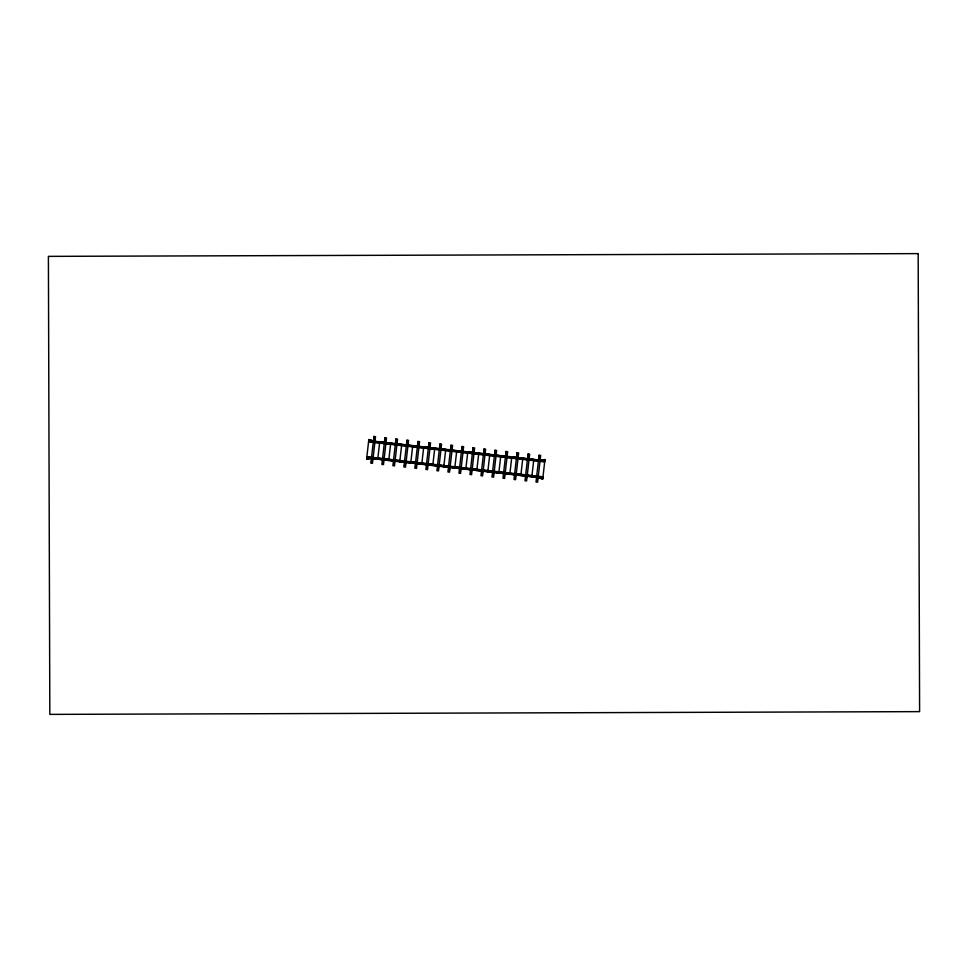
<?xml version="1.0" encoding="UTF-8"?>
<svg xmlns="http://www.w3.org/2000/svg" width="968" height="968" viewBox="0 0 968 968"><rect width="100%" height="100%" fill="white"/><g stroke="black" fill="none" stroke-linecap="round" stroke-linejoin="round"><path stroke-width="1.45" d="M374.241 442.098L374.362 437.439C377.835 448.353 361.245 435.358 373.89 441.602M372.462 457.755L371.531 462.329L372.002 457.683L537.7 476.667L542.261 478.349M374.41 442.134L374.374 441.602M377.738 459.255L379.722 441.831M385.252 443.356L385.881 438.746L384.889 443.247M383.098 459.038L383.05 463.648L383.461 459.014M383.449 460.55L382.868 460.49M383.63 459.014L383.473 459.534M388.458 460.187L388.676 459.739M390.54 443.961L390.491 443.804M388.737 460.502L390.721 443.078M394.097 460.296L394.049 460.744M394.036 460.211L394.049 464.894L394.472 460.272M395.96 444.578L396.892 440.004L396.251 444.602M396.553 444.808L396.493 444.022M401.321 445.207L401.526 444.76M399.748 461.76L401.732 444.336M404.951 462.075L405.108 461.554M406.681 445.958L406.959 445.316M405.544 461.603L404.551 466.092L405.193 461.482M406.971 445.825L407.383 441.19L407.346 445.8M410.747 463.019L412.743 445.595M412.719 446.478L412.804 446.357M415.756 464.241L416.458 464.483M417.813 447.083L417.958 446.563M418.019 445.546L418.599 445.607M416.555 462.849L415.562 467.35L416.192 462.74M418.43 447.156L418.902 442.509L417.91 447.01M421.758 464.265L423.742 446.841M421.939 463.394L422.012 463.539M426.9 465.499L427.481 465.572M426.961 464.579L427.033 463.95L427.069 468.657L427.554 464.108M429.356 448.305L429.913 443.767L428.969 447.821M426.755 464.18L427.82 463.902M432.49 465.209L432.696 464.761M432.769 465.523L434.753 448.099M435.031 448.414L434.826 448.874M438.564 465.366L438.044 469.48M437.947 465.051L437.972 465.838L437.669 465.076M439.823 449.588L439.98 449.067M439.908 448.039L440.634 447.942M440.355 445.474L440.924 445.014L440.367 449.563M438.008 469.819L438.044 465.209M438.492 465.281L438.419 465.947L449.14 467.169M440.283 449.624L440.355 448.958M445.341 450.217L445.558 449.769M443.767 466.782L445.752 449.358M445.74 450.241L445.837 450.12M449.212 466.503L449.055 471.126L448.632 470.605C449.83 472.892 449.721 464.652 449.43 467.205L460.175 468.427M448.983 467.084L449.128 466.564M451.04 449.309L451.62 449.37M451.923 446.272L451.451 450.919L451.366 450.217M451.003 450.846L451.487 446.309M454.779 468.028L456.763 450.604M460.09 471.997L460.72 467.798L460.466 468.464L471.186 469.674M460.018 468.343L460.175 467.822M462.401 447.978L462.97 447.531L462.498 452.177L462.401 451.475M460.26 467.762L460.127 472.42M462.038 452.104L462.45 447.47M460.635 469.347L459.764 469.419M465.511 468.972L465.717 468.524M465.789 469.286L467.774 451.862M465.971 468.415L466.031 468.548M467.943 452.262L467.883 452.31M470.775 470.678L471.489 470.763M471.101 473.243L471.622 469.129M471.186 469.081L471.126 469.516M472.88 453.363L473.025 452.842M473.4 449.237L473.969 448.777L473.412 453.326M471.259 469.02L471.101 473.63M473.049 453.351L473.461 448.728M471.549 469.044L471.476 469.71L482.197 470.932M473.34 453.387L473.412 452.721M476.51 470.218L476.728 469.782M478.361 453.98L478.579 453.532M476.788 470.545L478.773 453.121M477.055 470.194L477.006 470.121M478.954 453.508L478.894 453.569M481.628 474.877L482.27 470.266M481.931 471.779L482.5 472.009M484.036 454.089L483.976 454.536M484.085 452.891L484.666 452.964M484.048 454.609L484.544 450.072M482.56 470.303L482.137 474.937M484.339 454.645L484.98 450.035M487.799 471.791L489.784 454.367M488.138 471.549L488.211 470.92M489.989 455.311L490.062 454.682M492.918 473.195L493.499 473.267M493.801 471.961L493.111 471.489L492.724 476.062M495.096 454.149L495.652 454.391M495.059 455.868L495.471 451.233M493.571 471.561L492.736 476.05M495.35 455.892L495.991 451.294M493.728 471.549L493.583 472.069M495.519 455.94L495.483 455.396M498.81 473.049L500.795 455.625M504.159 477.442L504.146 473.279M506.07 457.114L506.554 452.588M504.086 477.357L504.57 472.808M506.905 452.613L506.361 457.15L506.591 456.569M511.612 457.755L511.564 457.61M509.809 474.296L511.794 456.872M514.649 478.64L515.291 474.03M514.952 475.542L515.641 475.784M515.206 474.09L515.158 474.538M516.9 458.372L517.057 457.852M517.106 456.654L517.819 456.739M517.069 458.372L517.493 453.738M514.698 478.603L515.581 474.066M517.36 458.409L518.001 453.798M515.678 474.683L515.641 474.151M517.626 458.602L517.323 457.852L516.476 458.421M520.82 475.554L522.805 458.13M525.963 476.788L526.653 477.042M525.66 479.898L526.205 475.349M528.492 454.996L528.008 459.546M526.289 475.288L526.217 475.954L515.508 474.731M528.08 459.631L528.153 458.965M525.709 479.85L526.604 475.832M528.371 459.655L529.012 455.057M528.528 459.703L528.504 459.159M531.541 476.498L531.722 476.353M533.634 460.26L533.574 460.115M531.831 476.813L533.816 459.389M538.97 459.328L539.829 459.243M536.804 480.733L537.143 476.498L537.228 477.2L526.507 475.978M539.164 460.211L538.946 460.865L539.503 456.243L539.95 456.811M537.179 481.205L537.591 476.571M539.382 460.913L539.962 456.339M372.027 458.227L537.688 477.188L537.76 476.571M544.367 459.861L539.539 460.95L539.612 460.332L373.89 441.553L368.808 439.69M460.744 468.234L459.897 468.089M379.831 442.279L379.783 442.594M385.373 442.848L385.325 443.284M372.523 457.84L372.474 458.275M390.842 443.526L390.794 443.84M377.98 458.517L377.931 458.832M401.841 444.784L401.793 445.099M388.991 459.776L388.942 460.09M394.533 460.344L394.484 460.78M399.99 461.022L399.953 461.337M423.851 447.289L423.815 447.603M411.001 462.281L410.952 462.595M439.847 449.575L440.888 445.232M433.011 464.785L432.962 465.1M444.022 466.044L443.985 466.37M484.472 454.137L484.423 454.573M482.621 470.387L482.572 470.823M500.904 456.073L500.867 456.4M511.915 457.332L511.878 457.646M499.052 472.311L499.016 472.638M517.493 457.9L517.444 458.336M504.63 472.892L504.582 473.328M522.914 458.578L522.877 458.905M510.063 473.57L510.027 473.884M533.925 459.836L533.888 460.163M521.062 474.816L521.026 475.143M532.073 476.075L532.037 476.401M542.625 478.337L537.651 477.042M366.703 458.215L371.518 457.646M366.63 458.88L372.002 458.166M371.409 458.529L366.594 459.098L368.832 439.472L373.394 441.106M540.132 460.102L544.948 459.534L542.709 479.16L538.148 477.526M539.539 460.478L544.923 459.764M540.035 460.986L544.839 460.417M423.694 447.168L412.683 445.909M410.771 462.692L421.782 463.902L416.579 463.394M373.878 440.198L374.761 440.295M395.9 442.703L396.771 442.799M428.921 446.466L429.792 446.563M461.942 450.229L462.813 450.326M483.952 452.734L484.835 452.83M516.972 456.497L517.856 456.594M538.982 459.001L539.866 459.11M374.725 440.44L373.999 440.525M396.747 442.945L396.009 443.029M407.613 444.179L407.02 444.288M428.921 446.611L429.611 446.865M461.942 450.374L462.631 450.628M374.991 441.287L384.405 442.364M386.002 442.545L395.416 443.622M397.013 443.804L406.415 444.869M408.012 445.05L417.426 446.127M419.023 446.309L428.437 447.373M430.034 447.567L439.436 448.632M441.033 448.813L450.447 449.89M452.044 450.072L461.482 451.149M463.079 451.33L472.493 452.395M474.09 452.576L483.504 453.653M485.101 453.835L494.503 454.912M496.1 455.093L505.514 456.158M507.111 456.339L516.525 457.416M518.122 457.598L527.524 458.675M529.121 458.856L538.535 459.921M373.37 441.323L540.108 460.32M373.987 441.771L539.406 460.623M368.614 441.456L544.718 461.518M368.566 441.831L544.669 461.905M366.872 456.739L542.975 476.8M366.824 457.114L542.939 477.176M372.135 458.021L537.555 476.861M371.434 458.312L372.087 458.384M372.377 458.421L383.098 459.643M383.389 459.679L394.109 460.901M394.399 460.925L405.108 462.147M405.398 462.184L416.119 463.406M416.409 463.442L427.13 464.664M427.42 464.688L438.129 465.911M482.488 470.968L493.196 472.19M493.486 472.215L504.207 473.437M504.497 473.473L515.218 474.695M537.518 477.236L542.733 478.942M373.007 458.711L382.421 459.788M384.018 459.969L393.431 461.046M395.029 461.228L404.43 462.293M406.028 462.474L415.441 463.551M417.039 463.732L426.452 464.797M428.05 464.979L437.451 466.056M439.048 466.237L448.462 467.314M450.059 467.496L459.498 468.572M461.095 468.754L470.509 469.819M472.106 470L481.519 471.077M483.117 471.259L492.518 472.336M494.116 472.517L503.529 473.582M505.127 473.763L514.54 474.84M516.138 475.022L525.539 476.099M527.136 476.28L536.55 477.345M394.593 461.821L393.855 461.917M404.89 462.994L405.471 463.067M437.778 466.745L438.492 466.83M371.712 459.389L372.559 459.485M371.676 459.534L372.559 459.631M404.697 463.297L405.58 463.394M426.719 465.802L427.59 465.898M437.717 467.06L438.601 467.157M459.739 469.565L460.611 469.661M492.748 473.328L493.632 473.425M525.769 477.091L526.653 477.188M538.244 476.643L542.806 478.277M368.735 440.355L373.297 441.989M396.251 444.058L396.807 444.905M366.872 458.312L372.039 457.84L367.126 458.638M506.675 456.799L506.881 457.453M373.926 436.447L370.877 463.188L372.474 463.369L375.524 436.629L373.926 436.447M384.937 437.705L381.888 464.446L383.485 464.628L386.534 437.887L384.937 437.705M395.948 438.964L392.899 465.705L394.496 465.886L397.546 439.145L395.948 438.964M406.947 440.21L403.898 466.951L405.495 467.133L408.544 440.392L406.947 440.21M417.958 441.469L414.909 468.209L416.506 468.391L419.555 441.65L417.958 441.469M428.957 442.715L425.92 469.456L427.517 469.637L430.554 442.908L428.957 442.715M439.968 443.973L436.919 470.714L438.516 470.896L441.565 444.155L439.968 443.973M450.979 445.232L447.93 471.973L449.527 472.154L452.576 445.413L450.979 445.232M462.014 446.49L458.965 473.231L460.562 473.412L463.611 446.671L462.014 446.49M473.025 447.736L469.976 474.477L471.573 474.659L474.623 447.918L473.025 447.736M484.024 448.995L480.987 475.736L482.584 475.917L485.634 449.176L484.024 448.995M495.035 450.253L491.986 476.994L493.583 477.176L496.632 450.435L495.035 450.253M506.046 451.499L502.997 478.24L504.594 478.422L507.643 451.681L506.046 451.499M517.045 452.758L514.008 479.499L515.605 479.68L518.642 452.939L517.045 452.758M528.056 454.016L525.007 480.757L526.604 480.939L529.653 454.198L528.056 454.016M539.067 455.262L536.018 482.004L537.615 482.185L540.664 455.444L539.067 455.262M918.172 253.616L48.4 256.363L49.828 714.384L919.6 711.637L918.172 253.616"/></g></svg>
